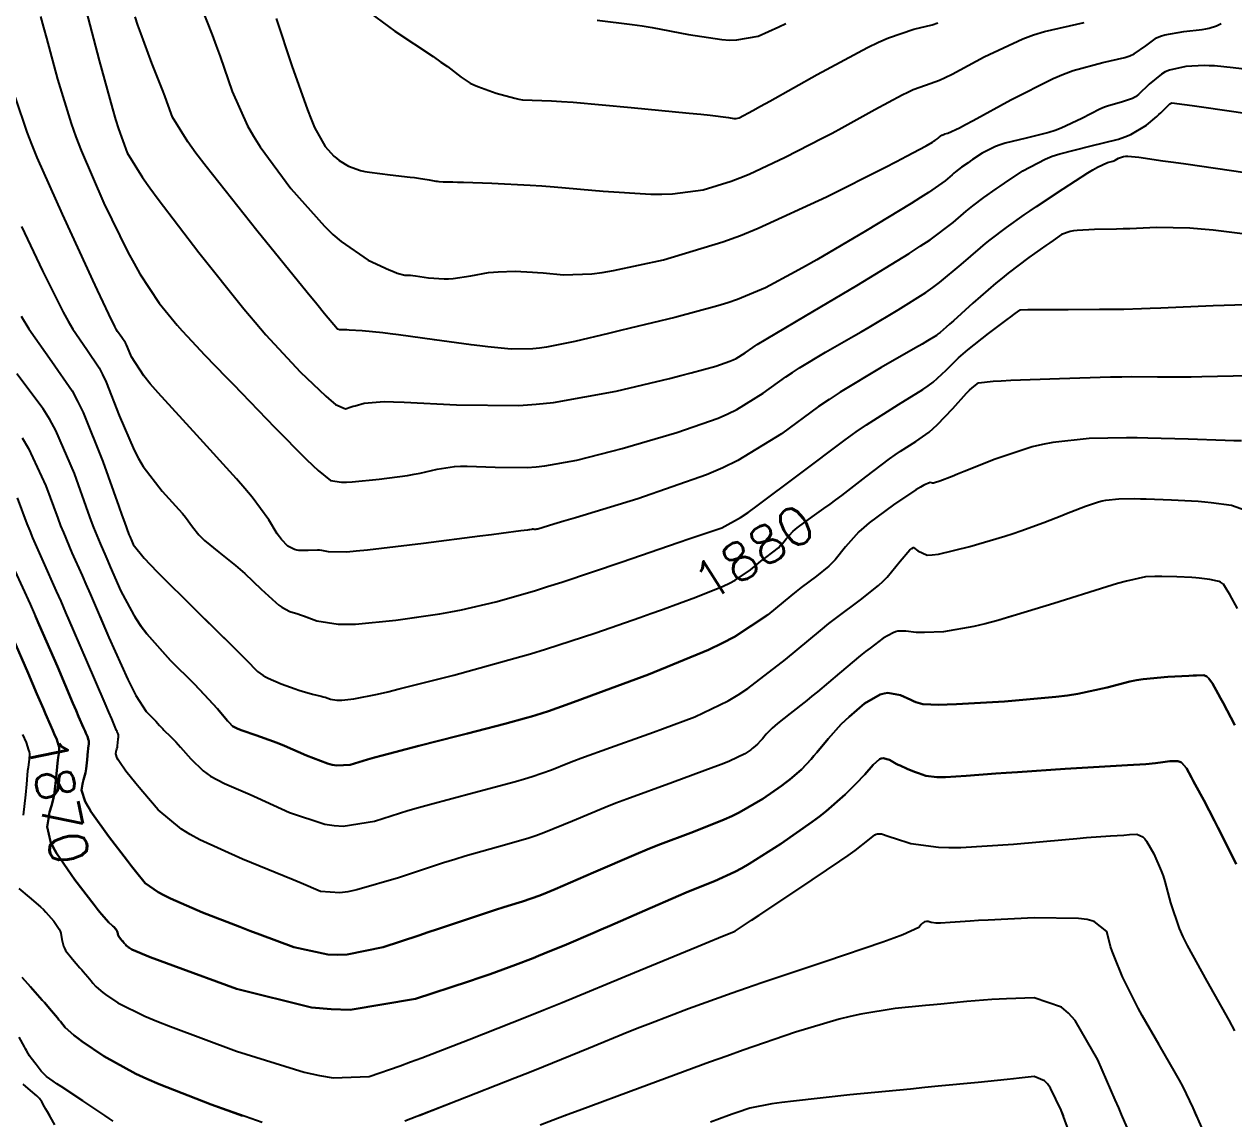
# Model space of a CAD drawing. Header units: metres. Extents: x 837476 to 838477, y 1189012 to 1191014.
# Drawn here: x 838048.8 to 838169.8, y 1189221.3 to 1189330.8 of the extents above; entities that cross this region are included whole.
import ezdxf

# ---------------------------------------------------------------- set-up
doc = ezdxf.new("R2010")
doc.units = ezdxf.units.M
doc.header["$LTSCALE"] = 0.3
doc.layers.add('COTAS 10', color=1, linetype='Continuous')
doc.layers.add('COTAS INT', color=252, linetype='Continuous')
doc.styles.get("Standard").update_dxf_attribs({"font": 'simplex.shx'})

msp = doc.modelspace()

# ---------------------------------------------------------------- linework, layer by layer
at = {"layer": 'COTAS 10'}
for points in [[(838171.71, 1189326.253), (838169.786, 1189326.474), (838167.906, 1189326.667), (838167.392, 1189326.69), (838166.88, 1189326.7), (838165.058, 1189326.623), (838163.395, 1189326.248), (838162.985, 1189326.069), (838162.597, 1189325.859), (838161.377, 1189324.827), (838160.293, 1189323.796), (838159.991, 1189323.586), (838159.688, 1189323.407), (838158.587, 1189323.033), (838157.306, 1189322.686), (838156.889, 1189322.524), (838156.445, 1189322.334), (838154.619, 1189321.413), (838152.547, 1189320.435), (838151.949, 1189320.209), (838151.339, 1189320.003), (838149.05, 1189319.423), (838146.943, 1189318.921), (838146.449, 1189318.764), (838145.993, 1189318.599), (838144.67, 1189317.938), (838143.699, 1189317.287), (838143.466, 1189317.129), (838143.249, 1189316.98), (838142.591, 1189316.521), (838141.999, 1189316.072), (838141.822, 1189315.929), (838141.641, 1189315.778), (838140.94, 1189315.166), (838139.271, 1189313.99), (838138.48, 1189313.484), (838137.545, 1189312.9), (838132.979, 1189310.137), (838128.1, 1189307.275), (838126.968, 1189306.628), (838125.931, 1189306.044), (838122.979, 1189304.459), (838120.163, 1189303.288), (838119.213, 1189302.965), (838118.189, 1189302.642), (838113.875, 1189301.48), (838109.423, 1189300.406), (838108.312, 1189300.139), (838107.255, 1189299.885), (838103.875, 1189299.076), (838101.054, 1189298.52), (838100.349, 1189298.426), (838099.676, 1189298.357), (838097.52, 1189298.322), (838095.158, 1189298.546), (838094.356, 1189298.641), (838093.489, 1189298.749), (838089.822, 1189299.256), (838086.227, 1189299.757), (838085.405, 1189299.862), (838084.659, 1189299.951), (838082.591, 1189300.149), (838081.3, 1189300.227), (838081.044, 1189300.241), (838080.831, 1189300.251), (838080.427, 1189300.261), (838080.311, 1189300.261), (838080.279, 1189300.265), (838080.248, 1189300.272), (838080.138, 1189300.312), (838078.832, 1189301.858), (838078.046, 1189302.815), (838077.077, 1189304), (838072.048, 1189310.189), (838066.962, 1189316.605), (838065.958, 1189317.933), (838065.129, 1189319.067), (838063.592, 1189321.544), (838063.038, 1189323.109), (838062.829, 1189323.668), (838062.594, 1189324.281), (838061.544, 1189326.95), (838060.427, 1189329.941), (838060.15, 1189330.758), (838059.887, 1189331.57)], [(838048.47, 1189301.634), (838049.215, 1189300.367), (838051.539, 1189297.07), (838053.56, 1189294.141), (838054.114, 1189293.105), (838054.665, 1189291.972), (838056.636, 1189287.07), (838058.225, 1189282.58), (838058.536, 1189281.707), (838058.791, 1189280.995), (838059.244, 1189279.759), (838059.364, 1189279.492), (838059.409, 1189279.39), (838059.458, 1189279.276), (838059.678, 1189278.765), (838060.78, 1189277.409), (838061.386, 1189276.763), (838062.122, 1189276), (838065.865, 1189272.265), (838069.619, 1189268.574), (838070.363, 1189267.838), (838070.977, 1189267.226), (838072.127, 1189266.049), (838072.676, 1189265.638), (838072.913, 1189265.509), (838073.185, 1189265.373), (838074.473, 1189264.827), (838075.887, 1189264.31), (838076.239, 1189264.192), (838076.573, 1189264.085), (838077.638, 1189263.792), (838078.492, 1189263.582), (838078.694, 1189263.527), (838078.88, 1189263.473), (838079.427, 1189263.294), (838080.059, 1189263.192), (838080.299, 1189263.189), (838080.567, 1189263.195), (838081.768, 1189263.307), (838084.144, 1189263.783), (838085.153, 1189264.019), (838086.313, 1189264.301), (838091.768, 1189265.697), (838097.872, 1189267.374), (838099.441, 1189267.834), (838100.957, 1189268.291), (838105.995, 1189269.924), (838110.385, 1189271.453), (838111.493, 1189271.845), (838112.554, 1189272.224), (838112.713, 1189272.282), (838115.995, 1189273.477), (838118.743, 1189274.604), (838119.367, 1189274.904), (838119.931, 1189275.197), (838121.473, 1189276.212), (838122.516, 1189277.08), (838122.767, 1189277.282), (838123, 1189277.466), (838123.703, 1189277.989), (838124.267, 1189278.446), (838124.413, 1189278.588), (838124.554, 1189278.737), (838125.027, 1189279.331), (838125.697, 1189280.056), (838125.962, 1189280.288), (838126.262, 1189280.534), (838127.632, 1189281.532), (838128.813, 1189282.369)], [(838112.713, 1189272.282), (838115.995, 1189273.477), (838118.743, 1189274.604), (838119.367, 1189274.904), (838119.931, 1189275.197), (838121.473, 1189276.212), (838122.516, 1189277.08), (838122.767, 1189277.282), (838123, 1189277.466), (838123.703, 1189277.989), (838124.267, 1189278.446), (838124.413, 1189278.588), (838124.554, 1189278.737), (838125.027, 1189279.331), (838125.697, 1189280.056), (838125.962, 1189280.288), (838126.262, 1189280.534), (838127.632, 1189281.532), (838128.813, 1189282.369), (838129.43, 1189282.807), (838129.999, 1189283.226), (838130.6, 1189283.675), (838133.027, 1189285.534), (838135.393, 1189287.324), (838135.954, 1189287.728), (838136.475, 1189288.092), (838138.019, 1189289.077), (838139.365, 1189290.024), (838139.761, 1189290.364), (838140.167, 1189290.739), (838141.718, 1189292.373), (838143.094, 1189293.896), (838143.39, 1189294.2), (838143.648, 1189294.453), (838144.275, 1189294.94), (838145.752, 1189295.103), (838146.548, 1189295.152), (838147.511, 1189295.202), (838152.383, 1189295.394), (838157.517, 1189295.541), (838158.644, 1189295.563), (838159.644, 1189295.577), (838162.194, 1189295.558), (838164.643, 1189295.534), (838165.58, 1189295.545), (838166.628, 1189295.564), (838171.349, 1189295.695)], [(838066.553, 1189271.589), (838069.619, 1189268.574), (838070.363, 1189267.838), (838070.977, 1189267.226), (838072.127, 1189266.049), (838072.676, 1189265.638), (838072.913, 1189265.509), (838073.185, 1189265.373), (838074.473, 1189264.827), (838075.887, 1189264.31), (838076.239, 1189264.192), (838076.573, 1189264.085), (838077.638, 1189263.792), (838078.492, 1189263.582), (838078.694, 1189263.527), (838078.88, 1189263.473), (838079.427, 1189263.294), (838080.059, 1189263.192), (838080.299, 1189263.189), (838080.567, 1189263.195), (838081.768, 1189263.307), (838084.144, 1189263.783), (838085.153, 1189264.019), (838086.313, 1189264.301), (838091.768, 1189265.697), (838097.872, 1189267.374), (838099.441, 1189267.834), (838100.957, 1189268.291), (838105.995, 1189269.924), (838110.385, 1189271.453), (838110.768, 1189271.589)], [(838047.591, 1189269.478), (838049.152, 1189265.89), (838050.042, 1189263.811), (838049.152, 1189265.89), (838047.591, 1189269.478)], [(838170.097, 1189246.78), (838168.622, 1189249.72), (838168.258, 1189250.433), (838167.913, 1189251.103), (838166.828, 1189253.16), (838165.981, 1189254.73), (838165.785, 1189255.093), (838165.607, 1189255.426), (838165.104, 1189256.368), (838164.61, 1189256.93), (838164.437, 1189257.022), (838164.249, 1189257.086), (838163.436, 1189257.089), (838162.512, 1189256.936), (838162.253, 1189256.902), (838161.993, 1189256.871), (838161.04, 1189256.789), (838159.217, 1189256.678), (838152.966, 1189256.296), (838148.185, 1189255.99), (838147.066, 1189255.913), (838146.037, 1189255.839), (838143.06, 1189255.598), (838140.984, 1189255.468), (838140.522, 1189255.464), (838140.11, 1189255.474), (838139.029, 1189255.623), (838138.277, 1189255.873), (838138.071, 1189255.947), (838137.867, 1189256.022), (838137.139, 1189256.309), (838136.432, 1189256.628), (838136.241, 1189256.724), (838136.052, 1189256.823), (838135.387, 1189257.207), (838134.736, 1189257.375), (838134.557, 1189257.338), (838134.377, 1189257.265), (838133.73, 1189256.698), (838132.912, 1189255.755), (838132.625, 1189255.445), (838132.311, 1189255.113), (838130.958, 1189253.737), (838129.041, 1189252.06), (838128.371, 1189251.538), (838127.641, 1189250.991), (838124.505, 1189248.808), (838121.339, 1189246.804), (838120.59, 1189246.371), (838119.897, 1189245.99), (838117.855, 1189245.051), (838115.765, 1189244.243), (838115.042, 1189243.944), (838114.255, 1189243.613), (838110.892, 1189242.145), (838107.393, 1189240.601), (838106.52, 1189240.221), (838105.689, 1189239.862), (838103.038, 1189238.739), (838100.808, 1189237.822), (838100.243, 1189237.593), (838099.701, 1189237.374), (838097.935, 1189236.674), (838095.418, 1189235.77), (838094.403, 1189235.423), (838093.249, 1189235.034), (838087.935, 1189233.279), (838081.404, 1189232.2), (838079.484, 1189232.238), (838077.515, 1189232.421), (838070, 1189234.297), (838063.63, 1189236.618), (838062.383, 1189237.081), (838061.36, 1189237.467), (838059.531, 1189238.216), (838059.223, 1189238.426), (838059.158, 1189238.473), (838059.103, 1189238.515), (838058.978, 1189238.627), (838058.908, 1189238.712), (838058.887, 1189238.737), (838058.865, 1189238.763), (838058.779, 1189238.865), (838058.665, 1189238.998), (838058.624, 1189239.044), (838058.58, 1189239.094), (838058.391, 1189239.308), (838058.221, 1189239.529), (838058.189, 1189239.584), (838058.164, 1189239.637), (838058.128, 1189239.803), (838058.1, 1189239.964), (838058.081, 1189240.013), (838058.056, 1189240.065), (838057.924, 1189240.267), (838057.719, 1189240.499), (838057.648, 1189240.568), (838057.572, 1189240.641), (838057.246, 1189240.921), (838056.502, 1189241.756), (838056.161, 1189242.178), (838055.762, 1189242.683), (838053.836, 1189245.194), (838055.762, 1189242.683), (838056.161, 1189242.178), (838056.502, 1189241.756), (838057.246, 1189240.921), (838057.572, 1189240.641), (838057.648, 1189240.568), (838057.719, 1189240.499), (838057.924, 1189240.267), (838058.056, 1189240.065), (838058.081, 1189240.013), (838058.1, 1189239.964), (838058.128, 1189239.803), (838058.164, 1189239.637), (838058.189, 1189239.584), (838058.221, 1189239.529), (838058.391, 1189239.308), (838058.58, 1189239.094), (838058.624, 1189239.044), (838058.665, 1189238.998), (838058.779, 1189238.865), (838058.865, 1189238.763), (838058.887, 1189238.737), (838058.908, 1189238.712), (838058.978, 1189238.627), (838059.103, 1189238.515), (838059.158, 1189238.473), (838059.223, 1189238.426), (838059.531, 1189238.216), (838061.36, 1189237.467), (838062.383, 1189237.081), (838063.63, 1189236.618), (838070, 1189234.297), (838077.515, 1189232.421), (838079.484, 1189232.238), (838081.404, 1189232.2), (838087.935, 1189233.279), (838093.249, 1189235.034), (838094.403, 1189235.423), (838095.418, 1189235.77), (838097.935, 1189236.674), (838099.701, 1189237.374), (838100.243, 1189237.593), (838100.808, 1189237.822), (838103.038, 1189238.739), (838105.689, 1189239.862), (838106.52, 1189240.221), (838107.393, 1189240.601), (838110.892, 1189242.145), (838114.255, 1189243.613), (838115.042, 1189243.944), (838115.765, 1189244.243), (838117.855, 1189245.051), (838119.897, 1189245.99), (838120.59, 1189246.371), (838121.339, 1189246.804), (838124.505, 1189248.808), (838127.641, 1189250.991), (838128.371, 1189251.538), (838129.041, 1189252.06), (838130.958, 1189253.737), (838132.311, 1189255.113), (838132.625, 1189255.445), (838132.912, 1189255.755), (838133.73, 1189256.698), (838134.377, 1189257.265), (838134.557, 1189257.338), (838134.736, 1189257.375), (838135.387, 1189257.207), (838136.052, 1189256.823), (838136.241, 1189256.724), (838136.432, 1189256.628), (838137.139, 1189256.309), (838137.867, 1189256.022), (838138.071, 1189255.947), (838138.277, 1189255.873), (838139.029, 1189255.623), (838140.11, 1189255.474), (838140.522, 1189255.464), (838140.984, 1189255.468), (838143.06, 1189255.598), (838146.037, 1189255.839), (838147.066, 1189255.913), (838148.185, 1189255.99), (838152.966, 1189256.296), (838159.217, 1189256.678), (838161.04, 1189256.789), (838161.993, 1189256.871), (838162.253, 1189256.902), (838162.512, 1189256.936), (838163.436, 1189257.089), (838164.249, 1189257.086), (838164.437, 1189257.022), (838164.61, 1189256.93), (838165.104, 1189256.368), (838165.607, 1189255.426), (838165.785, 1189255.093), (838165.981, 1189254.73), (838166.828, 1189253.16), (838167.913, 1189251.103), (838168.258, 1189250.433), (838168.622, 1189249.72), (838170.097, 1189246.78)]]:
    msp.add_lwpolyline(points, dxfattribs=at)
msp.add_lwpolyline([(838053.836, 1189245.194), (838052.008, 1189247.866), (838051.671, 1189248.472), (838051.407, 1189249.021), (838051.064, 1189250.517), (838051.215, 1189251.519), (838051.262, 1189251.756), (838051.311, 1189251.975), (838051.507, 1189252.617), (838051.705, 1189253.373), (838051.756, 1189253.663), (838051.805, 1189253.987), (838051.967, 1189255.452), (838052.101, 1189256.878), (838052.133, 1189257.179), (838052.162, 1189257.44), (838052.248, 1189258.04), (838052.256, 1189258.427), (838052.236, 1189258.552), (838052.207, 1189258.686), (838052.019, 1189259.234), (838051.771, 1189259.821), (838051.703, 1189259.978), (838051.635, 1189260.134), (838051.393, 1189260.679), (838050.904, 1189261.802), (838050.68, 1189262.321), (838050.417, 1189262.932), (838050.042, 1189263.811), (838050.417, 1189262.932), (838050.68, 1189262.321), (838050.904, 1189261.802), (838051.393, 1189260.679), (838051.635, 1189260.134), (838051.703, 1189259.978), (838051.771, 1189259.821), (838052.019, 1189259.234), (838052.207, 1189258.686), (838052.236, 1189258.552), (838052.256, 1189258.427), (838052.248, 1189258.04), (838052.162, 1189257.44), (838052.133, 1189257.179), (838052.101, 1189256.878), (838051.967, 1189255.452), (838051.805, 1189253.987), (838051.756, 1189253.663), (838051.705, 1189253.373), (838051.507, 1189252.617), (838051.311, 1189251.975), (838051.262, 1189251.756), (838051.215, 1189251.519), (838051.064, 1189250.517), (838051.407, 1189249.021), (838051.671, 1189248.472), (838052.008, 1189247.866)], close=True, dxfattribs=at)
at = {"layer": 'COTAS INT'}
for points in [[(838065.884, 1189334.118), (838067.572, 1189329.783), (838067.984, 1189328.678), (838068.373, 1189327.614), (838069.579, 1189324.118), (838071.121, 1189320.666), (838071.721, 1189319.63), (838072.396, 1189318.558), (838075.461, 1189314.4), (838078.812, 1189310.634), (838079.667, 1189309.81), (838080.491, 1189309.081), (838083.208, 1189307.24), (838085.295, 1189306.265), (838085.723, 1189306.083), (838086.086, 1189305.938), (838086.855, 1189305.728), (838087.427, 1189305.711), (838087.667, 1189305.688), (838087.941, 1189305.656), (838089.224, 1189305.471), (838090.796, 1189305.357), (838091.252, 1189305.37), (838091.717, 1189305.401), (838093.473, 1189305.672), (838095.256, 1189305.979), (838095.738, 1189306.033), (838096.215, 1189306.073), (838097.896, 1189306.108), (838099.643, 1189306.023), (838100.161, 1189305.989), (838100.695, 1189305.95), (838102.749, 1189305.769), (838105.592, 1189305.867), (838106.624, 1189306.004), (838107.761, 1189306.188), (838112.749, 1189307.251), (838118.705, 1189309.053), (838120.452, 1189309.704), (838122.241, 1189310.421), (838129.058, 1189313.559), (838134.907, 1189316.515), (838136.087, 1189317.117), (838137.075, 1189317.625), (838139.058, 1189318.676), (838139.671, 1189319.047), (838139.796, 1189319.126), (838139.902, 1189319.194), (838140.126, 1189319.351), (838140.22, 1189319.433), (838140.245, 1189319.454), (838140.268, 1189319.473), (838140.348, 1189319.533), (838140.436, 1189319.595), (838140.465, 1189319.615), (838140.496, 1189319.636), (838140.627, 1189319.723), (838140.804, 1189319.812), (838140.865, 1189319.834), (838140.932, 1189319.855), (838141.215, 1189319.923), (838142.377, 1189320.473), (838142.998, 1189320.798), (838143.748, 1189321.199), (838147.538, 1189323.271), (838151.768, 1189325.406), (838152.795, 1189325.845), (838153.761, 1189326.219), (838156.729, 1189327.024), (838158.946, 1189327.509), (838159.439, 1189327.681), (838159.878, 1189327.869), (838161.026, 1189328.688), (838162.1, 1189329.472), (838162.493, 1189329.638), (838162.927, 1189329.783), (838164.84, 1189330.124), (838166.669, 1189330.329), (838167.05, 1189330.388), (838167.377, 1189330.448), (838168.105, 1189330.674), (838168.593, 1189330.907)], [(838054.966, 1189332.17), (838056.271, 1189327.204), (838057.588, 1189322.357), (838057.902, 1189321.296), (838058.195, 1189320.357), (838059.068, 1189317.98), (838060.611, 1189315.484), (838061.325, 1189314.47), (838062.164, 1189313.315), (838066.233, 1189307.98), (838070.759, 1189302.348), (838071.887, 1189301.007), (838072.96, 1189299.761), (838076.384, 1189296.049), (838078.946, 1189293.596), (838079.477, 1189293.143), (838079.93, 1189292.789), (838080.92, 1189292.33), (838081.501, 1189292.532), (838081.697, 1189292.595), (838081.907, 1189292.661), (838082.789, 1189292.924), (838084.8, 1189293.068), (838085.722, 1189293.058), (838086.802, 1189293.028), (838092.02, 1189292.738), (838098.273, 1189292.686), (838100.006, 1189292.805), (838101.739, 1189292.981), (838108.004, 1189294.099), (838113.351, 1189295.394), (838114.506, 1189295.682), (838115.519, 1189295.939), (838118.004, 1189296.612), (838119.403, 1189297.104), (838119.733, 1189297.246), (838120.037, 1189297.391), (838120.926, 1189297.938), (838121.691, 1189298.496), (838121.917, 1189298.647), (838122.148, 1189298.797), (838123.034, 1189299.33), (838124.988, 1189300.472), (838125.893, 1189301.007), (838126.955, 1189301.637), (838132.107, 1189304.699), (838137.347, 1189307.901), (838138.465, 1189308.618), (838139.439, 1189309.263), (838141.753, 1189310.98), (838143.061, 1189312.122), (838143.4, 1189312.404), (838143.729, 1189312.67), (838144.834, 1189313.509), (838146.061, 1189314.365), (838146.467, 1189314.643), (838146.902, 1189314.939), (838148.713, 1189316.152), (838150.959, 1189317.343), (838151.669, 1189317.624), (838152.417, 1189317.883), (838155.433, 1189318.646), (838158.291, 1189319.345), (838158.938, 1189319.565), (838159.523, 1189319.796), (838161.117, 1189320.727), (838162.134, 1189321.608), (838162.356, 1189321.808), (838162.552, 1189321.988), (838163.043, 1189322.483), (838163.328, 1189322.784), (838163.394, 1189322.842), (838163.454, 1189322.89), (838163.625, 1189322.972), (838164.903, 1189322.809), (838165.662, 1189322.701), (838166.597, 1189322.567), (838171.434, 1189321.857)], [(838082.06, 1189332.941), (838085.869, 1189330.153), (838089.685, 1189327.597), (838090.465, 1189327.06), (838091.125, 1189326.596), (838092.513, 1189325.534), (838093.42, 1189324.938), (838093.777, 1189324.768), (838094.18, 1189324.595), (838096.019, 1189323.952), (838097.873, 1189323.442), (838098.286, 1189323.353), (838098.655, 1189323.286), (838099.625, 1189323.236), (838101.559, 1189323.183), (838102.537, 1189323.116), (838103.707, 1189323.025), (838109.527, 1189322.506), (838115.324, 1189321.944), (838116.479, 1189321.826), (838117.438, 1189321.725), (838119.277, 1189321.496), (838119.785, 1189321.418), (838119.904, 1189321.413), (838120.015, 1189321.413), (838120.34, 1189321.472), (838121.698, 1189322.201), (838122.46, 1189322.624), (838123.39, 1189323.142), (838128.141, 1189325.814), (838133.176, 1189328.513), (838134.285, 1189329.049), (838135.271, 1189329.494), (838137.8, 1189330.336), (838139.647, 1189330.789), (838140.203, 1189330.987)], [(838050.39, 1189331.604), (838050.694, 1189330.528), (838050.998, 1189329.435), (838052.088, 1189325.352), (838053.461, 1189320.897), (838053.943, 1189319.57), (838054.469, 1189318.203), (838056.737, 1189312.929), (838059.143, 1189308.027), (838059.756, 1189306.894), (838060.347, 1189305.858), (838062.288, 1189302.929), (838064.076, 1189300.735), (838064.569, 1189300.162), (838065.062, 1189299.605), (838066.837, 1189297.72), (838068.992, 1189295.525), (838069.725, 1189294.773), (838070.517, 1189293.957), (838073.868, 1189290.49), (838076.992, 1189287.315), (838077.64, 1189286.683), (838078.195, 1189286.159), (838079.415, 1189285.163), (838080.532, 1189285.003), (838081.022, 1189285.006), (838081.589, 1189285.03), (838084.29, 1189285.288), (838087.137, 1189285.681), (838087.797, 1189285.79), (838088.4, 1189285.898), (838090.117, 1189286.29), (838091.83, 1189286.561), (838092.432, 1189286.594), (838093.089, 1189286.609), (838095.922, 1189286.509), (838099.118, 1189286.483), (838100.003, 1189286.543), (838100.889, 1189286.633), (838104.09, 1189287.205), (838107.572, 1189288.093), (838108.635, 1189288.384), (838109.741, 1189288.693), (838114.09, 1189289.97), (838118.233, 1189291.425), (838119.208, 1189291.846), (838120.109, 1189292.276), (838122.743, 1189293.896), (838125.007, 1189295.546), (838125.674, 1189295.994), (838126.36, 1189296.439), (838128.983, 1189298.016), (838131.762, 1189299.609), (838132.545, 1189300.064), (838133.335, 1189300.525), (838136.24, 1189302.239), (838139.002, 1189304.004), (838139.702, 1189304.497), (838140.374, 1189304.992), (838142.567, 1189306.794), (838144.481, 1189308.466), (838144.978, 1189308.879), (838145.459, 1189309.269), (838147.077, 1189310.497), (838148.874, 1189311.751), (838149.469, 1189312.157), (838150.105, 1189312.59), (838152.756, 1189314.366), (838155.22, 1189315.952), (838155.739, 1189316.263), (838156.187, 1189316.52), (838157.216, 1189316.988), (838157.729, 1189317.124), (838157.852, 1189317.171), (838157.967, 1189317.223), (838158.315, 1189317.445), (838158.802, 1189317.609), (838159.006, 1189317.625), (838159.239, 1189317.627), (838160.329, 1189317.529), (838162.744, 1189317.184), (838163.812, 1189317.03), (838165.054, 1189316.852), (838170.984, 1189315.999)], [(838073.989, 1189331.415), (838075.566, 1189326.692), (838077.113, 1189322.264), (838077.484, 1189321.326), (838077.83, 1189320.512), (838078.874, 1189318.611), (838079.769, 1189317.645), (838080.022, 1189317.421), (838080.277, 1189317.216), (838081.215, 1189316.631), (838082.433, 1189316.214), (838082.865, 1189316.115), (838083.339, 1189316.024), (838085.389, 1189315.751), (838087.397, 1189315.539), (838087.844, 1189315.486), (838088.243, 1189315.435), (838089.289, 1189315.268), (838089.952, 1189315.145), (838090.11, 1189315.122), (838090.257, 1189315.104), (838090.694, 1189315.076), (838091.665, 1189315.056), (838092.149, 1189315.042), (838092.725, 1189315.025), (838095.58, 1189314.936), (838099.396, 1189314.744), (838100.578, 1189314.662), (838101.815, 1189314.569), (838106.733, 1189314.129), (838111.475, 1189313.833), (838112.6, 1189313.829), (838113.643, 1189313.86), (838116.733, 1189314.256), (838119.546, 1189315.133), (838120.414, 1189315.467), (838121.322, 1189315.841), (838124.925, 1189317.523), (838128.65, 1189319.435), (838129.636, 1189319.954), (838130.6, 1189320.47), (838133.917, 1189322.295), (838136.634, 1189323.763), (838137.22, 1189324.053), (838137.734, 1189324.292), (838138.993, 1189324.734), (838140.374, 1189325.237), (838140.966, 1189325.514), (838141.648, 1189325.852), (838144.87, 1189327.569), (838148.724, 1189329.38), (838149.805, 1189329.776), (838150.892, 1189330.127), (838154.87, 1189331.015)], [(838106.128, 1189331.241), (838109.625, 1189330.823), (838110.611, 1189330.675), (838111.606, 1189330.512), (838115.263, 1189329.807), (838118.589, 1189329.299), (838119.374, 1189329.26), (838120.099, 1189329.265), (838122.231, 1189329.653), (838124.307, 1189330.575), (838124.998, 1189330.917)], [(838172.837, 1189309.607), (838167.776, 1189310.232), (838166.569, 1189310.34), (838165.445, 1189310.421), (838162.09, 1189310.479), (838159.435, 1189310.375), (838158.754, 1189310.354), (838158.096, 1189310.335), (838155.915, 1189310.295), (838154.173, 1189310.206), (838153.792, 1189310.157), (838153.455, 1189310.097), (838152.602, 1189309.791), (838151.755, 1189309.208), (838151.42, 1189308.974), (838151.043, 1189308.708), (838149.32, 1189307.485), (838147.242, 1189305.915), (838146.641, 1189305.431), (838146.028, 1189304.925), (838143.722, 1189302.917), (838141.77, 1189301.161), (838141.381, 1189300.813), (838141.058, 1189300.526), (838140.437, 1189299.989), (838140.266, 1189299.855), (838140.226, 1189299.822), (838140.19, 1189299.79), (838140.088, 1189299.687), (838139.19, 1189299.141), (838138.652, 1189298.828), (838137.99, 1189298.447), (838134.552, 1189296.487), (838130.431, 1189294.001), (838129.338, 1189293.288), (838128.264, 1189292.563), (838124.56, 1189289.854), (838120.182, 1189287.161), (838118.684, 1189286.447), (838117.063, 1189285.746), (838110.176, 1189283.328), (838103.962, 1189281.447), (838102.764, 1189281.086), (838101.793, 1189280.793), (838100.176, 1189280.31), (838100.038, 1189280.286), (838100, 1189280.282), (838099.962, 1189280.279), (838099.824, 1189280.28), (838099.702, 1189280.285), (838099.674, 1189280.284), (838099.648, 1189280.283), (838099.574, 1189280.271), (838099.372, 1189280.238), (838099.264, 1189280.224), (838099.135, 1189280.206), (838098.482, 1189280.125), (838096.503, 1189279.872), (838095.536, 1189279.747), (838094.388, 1189279.599), (838088.732, 1189278.864), (838083.115, 1189278.194), (838081.991, 1189278.085), (838081.055, 1189278.01), (838079.233, 1189278.019), (838078.553, 1189278.18), (838078.337, 1189278.202), (838078.109, 1189278.213), (838077.184, 1189278.169), (838076.263, 1189278.168), (838076.037, 1189278.205), (838075.824, 1189278.26), (838075.159, 1189278.594), (838074.513, 1189279.267), (838074.311, 1189279.534), (838074.098, 1189279.837), (838073.25, 1189281.223), (838071.588, 1189283.505), (838070.864, 1189284.372), (838070.025, 1189285.342), (838066.041, 1189289.694), (838062.158, 1189293.951), (838061.383, 1189294.86), (838060.738, 1189295.653), (838059.492, 1189297.543), (838059.102, 1189298.528), (838058.997, 1189298.75), (838058.894, 1189298.95), (838058.532, 1189299.492), (838058.116, 1189300.091), (838057.978, 1189300.327), (838057.832, 1189300.595), (838057.222, 1189301.818), (838056.102, 1189304.218), (838055.634, 1189305.227), (838055.097, 1189306.386), (838052.587, 1189311.818), (838050.07, 1189317.508), (838049.529, 1189318.83), (838049.055, 1189320.041), (838047.906, 1189323.5)], [(838048.507, 1189310.61), (838050.607, 1189306.147), (838052.669, 1189302.012), (838053.165, 1189301.107), (838053.629, 1189300.306), (838055.035, 1189298.281), (838056.26, 1189296.451), (838056.61, 1189295.774), (838056.964, 1189295.023), (838058.281, 1189291.692), (838059.756, 1189288.208), (838060.21, 1189287.36), (838060.684, 1189286.563), (838062.559, 1189284.107), (838064.247, 1189282.263), (838064.602, 1189281.852), (838064.909, 1189281.485), (838065.613, 1189280.518), (838066.253, 1189279.717), (838066.519, 1189279.455), (838066.825, 1189279.174), (838068.25, 1189278.013), (838069.922, 1189276.668), (838070.382, 1189276.271), (838070.842, 1189275.863), (838072.494, 1189274.303), (838073.935, 1189272.966), (838074.262, 1189272.699), (838074.557, 1189272.477), (838075.361, 1189272.046), (838076.141, 1189271.822), (838076.42, 1189271.73), (838076.727, 1189271.624), (838078.064, 1189271.136), (838080.2, 1189270.793), (838081.011, 1189270.78), (838081.916, 1189270.803), (838085.979, 1189271.18), (838090.361, 1189271.832), (838091.468, 1189272.027), (838092.53, 1189272.229), (838095.979, 1189273.013), (838099.831, 1189274.132), (838101.146, 1189274.546), (838102.568, 1189275.004), (838108.604, 1189277.034), (838114.236, 1189278.967), (838115.405, 1189279.364), (838116.405, 1189279.702), (838118.604, 1189280.423), (838120.461, 1189281.451), (838121.245, 1189281.982), (838122.146, 1189282.619), (838126.376, 1189285.812), (838130.934, 1189289.246), (838132.042, 1189290.037), (838133.083, 1189290.758), (838136.286, 1189292.782), (838138.702, 1189294.263), (838139.246, 1189294.642), (838139.737, 1189295.007), (838141.062, 1189296.213), (838142.302, 1189297.454), (838142.74, 1189297.841), (838143.218, 1189298.247), (838145.287, 1189299.871), (838147.174, 1189301.284), (838147.538, 1189301.557), (838147.833, 1189301.779), (838148.328, 1189302.155), (838148.375, 1189302.196), (838148.388, 1189302.207), (838148.402, 1189302.217), (838148.451, 1189302.254), (838149.219, 1189302.283), (838149.686, 1189302.288), (838150.263, 1189302.293), (838153.266, 1189302.302), (838156.385, 1189302.305), (838157.036, 1189302.306), (838157.594, 1189302.307), (838158.841, 1189302.312), (838160.605, 1189302.372), (838161.489, 1189302.408), (838162.544, 1189302.452), (838167.785, 1189302.68), (838173.214, 1189302.861)], [(838170.623, 1189289.139), (838169.832, 1189289.152), (838168.971, 1189289.171), (838165.284, 1189289.301), (838161.245, 1189289.418), (838160.162, 1189289.43), (838159.094, 1189289.433), (838155.364, 1189289.369), (838151.714, 1189288.978), (838150.697, 1189288.775), (838149.676, 1189288.531), (838145.966, 1189287.308), (838142.843, 1189286.06), (838142.193, 1189285.801), (838141.637, 1189285.579), (838140.403, 1189285.09), (838139.877, 1189284.921), (838139.768, 1189284.902), (838139.674, 1189284.894), (838139.464, 1189284.966), (838138.831, 1189284.715), (838138.471, 1189284.504), (838138.03, 1189284.232), (838135.77, 1189282.737), (838133.341, 1189280.94), (838132.794, 1189280.477), (838132.302, 1189280.03), (838130.977, 1189278.539), (838129.944, 1189277.243), (838129.635, 1189276.918), (838129.317, 1189276.608), (838128.085, 1189275.61), (838126.55, 1189274.466), (838126.041, 1189274.064), (838125.494, 1189273.625), (838123.216, 1189271.73), (838119.85, 1189269.514), (838118.618, 1189268.872), (838117.256, 1189268.219), (838111.256, 1189265.757), (838105.556, 1189263.647), (838104.384, 1189263.215), (838103.388, 1189262.849), (838101.256, 1189262.079), (838099.984, 1189261.68), (838099.53, 1189261.548), (838099.032, 1189261.408), (838096.864, 1189260.823), (838094.051, 1189260.09), (838093.147, 1189259.855), (838092.187, 1189259.607), (838088.267, 1189258.597), (838084.612, 1189257.641), (838083.82, 1189257.427), (838083.123, 1189257.234), (838081.403, 1189256.72), (838080.062, 1189256.634), (838079.605, 1189256.711), (838079.111, 1189256.832), (838077.017, 1189257.633), (838074.818, 1189258.609), (838074.258, 1189258.841), (838073.718, 1189259.055), (838071.943, 1189259.69), (838070.589, 1189260.146), (838070.315, 1189260.248), (838070.084, 1189260.34), (838069.615, 1189260.583), (838069.272, 1189260.953), (838069.121, 1189261.124), (838068.946, 1189261.326), (838068.111, 1189262.304), (838066.787, 1189263.762), (838066.304, 1189264.266), (838065.77, 1189264.814), (838063.421, 1189267.155), (838061.031, 1189269.817), (838060.471, 1189270.568), (838059.956, 1189271.324), (838058.464, 1189274.103), (838057.415, 1189276.544), (838057.178, 1189277.087), (838056.965, 1189277.573), (838056.392, 1189278.849), (838055.737, 1189280.472), (838055.473, 1189281.177), (838055.172, 1189281.993), (838053.787, 1189285.86), (838051.921, 1189290.185), (838051.317, 1189291.289), (838050.675, 1189292.353), (838048.042, 1189295.86)], [(838048.546, 1189289.444), (838049.192, 1189288.38), (838050.939, 1189284.649), (838052.12, 1189281.405), (838052.41, 1189280.647), (838052.684, 1189279.95), (838053.54, 1189277.94), (838054.567, 1189275.655), (838054.948, 1189274.785), (838055.371, 1189273.812), (838057.25, 1189269.44), (838059.132, 1189265.238), (838059.557, 1189264.372), (838059.94, 1189263.635), (838060.977, 1189262.044), (838061.649, 1189261.375), (838061.801, 1189261.219), (838061.939, 1189261.075), (838062.317, 1189260.658), (838062.642, 1189260.298), (838062.746, 1189260.189), (838062.857, 1189260.076), (838063.308, 1189259.637), (838063.937, 1189258.998), (838064.159, 1189258.76), (838064.402, 1189258.494), (838065.454, 1189257.314), (838066.693, 1189256.112), (838067.054, 1189255.833), (838067.423, 1189255.577), (838068.819, 1189254.849), (838070.698, 1189254.053), (838071.371, 1189253.755), (838072.11, 1189253.423), (838075.333, 1189251.944), (838078.858, 1189250.775), (838079.789, 1189250.639), (838080.699, 1189250.585), (838083.821, 1189251.066), (838087.175, 1189252.123), (838088.232, 1189252.432), (838089.344, 1189252.747), (838093.821, 1189253.945), (838097.95, 1189255.05), (838098.842, 1189255.307), (838099.625, 1189255.543), (838101.546, 1189256.22), (838103.187, 1189256.891), (838103.795, 1189257.123), (838104.468, 1189257.375), (838107.449, 1189258.454), (838110.822, 1189259.661), (838111.742, 1189259.994), (838112.655, 1189260.326), (838115.904, 1189261.52), (838119.244, 1189263.123), (838120.216, 1189263.712), (838121.207, 1189264.365), (838124.958, 1189267.248), (838128.472, 1189270.17), (838129.315, 1189270.847), (838130.101, 1189271.467), (838132.467, 1189273.231), (838134.295, 1189274.667), (838134.741, 1189275.081), (838135.161, 1189275.501), (838136.462, 1189277.08), (838137.417, 1189278.23), (838137.619, 1189278.38), (838137.794, 1189278.458), (838138.202, 1189278.133), (838139.145, 1189277.711), (838139.658, 1189277.727), (838140.28, 1189277.802), (838143.437, 1189278.555), (838146.925, 1189279.613), (838147.756, 1189279.88), (838148.529, 1189280.135), (838150.834, 1189280.964), (838152.642, 1189281.676), (838153.102, 1189281.857), (838153.543, 1189282.032), (838154.991, 1189282.608), (838156.315, 1189283.045), (838156.68, 1189283.132), (838157.043, 1189283.204), (838158.345, 1189283.344), (838159.942, 1189283.355), (838160.491, 1189283.347), (838161.086, 1189283.334), (838163.618, 1189283.246), (838166.263, 1189283.087), (838166.929, 1189283.029), (838167.566, 1189282.965), (838169.625, 1189282.685), (838171.379, 1189282.074)], [(838170.222, 1189272.36), (838169.432, 1189273.758), (838169.268, 1189274.043), (838169.128, 1189274.284), (838168.821, 1189274.788), (838168.518, 1189274.993), (838168.381, 1189275.045), (838168.22, 1189275.096), (838167.448, 1189275.265), (838166.378, 1189275.401), (838166.029, 1189275.431), (838165.659, 1189275.458), (838164.133, 1189275.529), (838162.635, 1189275.561), (838162.282, 1189275.564), (838161.955, 1189275.564), (838160.999, 1189275.543), (838159.115, 1189275.108), (838158.203, 1189274.847), (838157.123, 1189274.525), (838151.815, 1189272.858), (838146.226, 1189271.169), (838144.969, 1189270.835), (838143.838, 1189270.558), (838140.801, 1189270.039), (838138.874, 1189269.959), (838138.442, 1189269.96), (838138.055, 1189269.97), (838137.027, 1189270.087), (838136.227, 1189270.089), (838135.984, 1189270.027), (838135.732, 1189269.937), (838134.743, 1189269.385), (838133.433, 1189268.402), (838132.978, 1189268.041), (838132.483, 1189267.64), (838130.364, 1189265.874), (838128.161, 1189264.028), (838127.613, 1189263.578), (838127.093, 1189263.155), (838125.437, 1189261.849), (838124.17, 1189260.842), (838123.894, 1189260.608), (838123.651, 1189260.393), (838123.044, 1189259.776), (838122.668, 1189259.322), (838122.57, 1189259.21), (838122.475, 1189259.104), (838122.156, 1189258.768), (838121.779, 1189258.438), (838121.647, 1189258.335), (838121.504, 1189258.227), (838120.887, 1189257.797), (838119.354, 1189257.081), (838118.634, 1189256.792), (838117.785, 1189256.464), (838113.649, 1189254.955), (838109.089, 1189253.287), (838107.973, 1189252.859), (838106.921, 1189252.446), (838103.649, 1189251.078), (838100.774, 1189249.906), (838099.972, 1189249.618), (838099.167, 1189249.344), (838096.239, 1189248.487), (838092.914, 1189247.555), (838091.859, 1189247.235), (838090.746, 1189246.888), (838086.239, 1189245.411), (838082.068, 1189244.194), (838081.166, 1189244.012), (838080.373, 1189243.896), (838078.424, 1189244.034), (838076.473, 1189244.877), (838075.68, 1189245.205), (838074.777, 1189245.574), (838070.601, 1189247.252), (838066.334, 1189249.197), (838065.373, 1189249.736), (838064.507, 1189250.274), (838062.178, 1189252.219), (838060.645, 1189253.996), (838060.282, 1189254.429), (838059.945, 1189254.836), (838058.949, 1189256.092), (838058.293, 1189257.018), (838058.171, 1189257.217), (838058.074, 1189257.391), (838057.938, 1189257.812), (838057.973, 1189258.043), (838057.983, 1189258.097), (838057.995, 1189258.148), (838058.04, 1189258.296), (838058.086, 1189258.471), (838058.098, 1189258.538), (838058.109, 1189258.612), (838058.146, 1189258.95), (838058.177, 1189259.28), (838058.185, 1189259.349), (838058.191, 1189259.409), (838058.211, 1189259.548), (838058.213, 1189259.637), (838058.208, 1189259.666), (838058.202, 1189259.697), (838058.158, 1189259.823), (838058.101, 1189259.959), (838058.085, 1189259.995), (838058.07, 1189260.031), (838058.014, 1189260.157), (838057.519, 1189261.309), (838057.227, 1189261.993), (838056.867, 1189262.834), (838055.008, 1189267.187), (838052.947, 1189271.971), (838052.46, 1189273.084), (838052.01, 1189274.105), (838050.688, 1189277.03), (838049.63, 1189279.428), (838049.347, 1189280.117), (838049.067, 1189280.817), (838048.09, 1189283.438)], [(838047.836, 1189276.12), (838049.348, 1189272.802), (838049.801, 1189271.785), (838050.269, 1189270.724), (838052.08, 1189266.538), (838053.642, 1189262.883), (838053.953, 1189262.157), (838054.211, 1189261.555), (838054.704, 1189260.418), (838054.853, 1189260.082), (838054.894, 1189259.987), (838054.936, 1189259.89), (838055.089, 1189259.529), (838055.204, 1189259.191), (838055.222, 1189259.109), (838055.235, 1189259.032), (838055.23, 1189258.794), (838055.177, 1189258.424), (838055.159, 1189258.264), (838055.139, 1189258.079), (838055.057, 1189257.201), (838054.957, 1189256.3), (838054.927, 1189256.1), (838054.896, 1189255.922), (838054.773, 1189255.457), (838054.702, 1189255.221), (838054.653, 1189255.061), (838054.623, 1189254.927), (838054.594, 1189254.781), (838054.501, 1189254.164), (838054.864, 1189253.043), (838055.122, 1189252.579), (838055.298, 1189252.293), (838055.448, 1189252.048), (838057.197, 1189249.579), (838059.096, 1189247.092), (838059.517, 1189246.551), (838059.892, 1189246.073), (838060.87, 1189244.88), (838062.167, 1189243.958), (838062.744, 1189243.651), (838063.416, 1189243.321), (838066.627, 1189241.944), (838070.356, 1189240.485), (838071.354, 1189240.103), (838072.336, 1189239.731), (838075.758, 1189238.469), (838079.149, 1189237.739), (838080.112, 1189237.703), (838081.085, 1189237.739), (838084.689, 1189238.469), (838088.251, 1189239.639), (838089.198, 1189239.953), (838090.128, 1189240.262), (838093.347, 1189241.342), (838096.052, 1189242.24), (838096.659, 1189242.435), (838097.204, 1189242.606), (838098.658, 1189243.029), (838100.385, 1189243.639), (838101.102, 1189243.928), (838101.923, 1189244.269), (838105.752, 1189245.935), (838110.026, 1189247.779), (838111.128, 1189248.233), (838112.194, 1189248.661), (838115.752, 1189250.003), (838118.841, 1189251.227), (838119.612, 1189251.581), (838120.347, 1189251.943), (838122.696, 1189253.303), (838124.573, 1189254.609), (838125.009, 1189254.936), (838125.41, 1189255.249), (838126.557, 1189256.253), (838127.526, 1189257.274), (838127.814, 1189257.598), (838128.111, 1189257.939), (838129.256, 1189259.318), (838130.544, 1189260.766), (838130.932, 1189261.151), (838131.333, 1189261.529), (838132.892, 1189262.835), (838134.443, 1189263.735), (838134.839, 1189263.856), (838135.22, 1189263.922), (838136.475, 1189263.698), (838137.524, 1189263.2), (838137.775, 1189263.092), (838138.009, 1189262.998), (838138.712, 1189262.767), (838140.328, 1189262.724), (838141.137, 1189262.748), (838142.103, 1189262.788), (838146.899, 1189263.062), (838152.014, 1189263.503), (838153.181, 1189263.649), (838154.24, 1189263.805), (838157.165, 1189264.454), (838159.448, 1189265.054), (838160.102, 1189265.179), (838160.766, 1189265.286), (838163.243, 1189265.527), (838165.342, 1189265.627), (838165.767, 1189265.645), (838166.124, 1189265.659), (838166.85, 1189265.677), (838167.155, 1189265.543), (838167.246, 1189265.462), (838167.341, 1189265.362), (838167.708, 1189264.84), (838168.289, 1189263.811), (838168.518, 1189263.39), (838168.777, 1189262.911), (838169.96, 1189260.691)], [(838169.96, 1189260.691), (838168.777, 1189262.911), (838168.518, 1189263.39), (838168.289, 1189263.811), (838167.708, 1189264.84), (838167.341, 1189265.362), (838167.246, 1189265.462), (838167.155, 1189265.543), (838166.85, 1189265.677), (838166.124, 1189265.659), (838165.767, 1189265.645), (838165.342, 1189265.627), (838163.243, 1189265.527), (838160.766, 1189265.286), (838160.102, 1189265.179), (838159.448, 1189265.054), (838157.165, 1189264.454), (838154.24, 1189263.805), (838153.181, 1189263.649), (838152.014, 1189263.503), (838146.899, 1189263.062), (838142.103, 1189262.788), (838141.137, 1189262.748), (838140.328, 1189262.724), (838138.712, 1189262.767), (838138.009, 1189262.998), (838137.775, 1189263.092), (838137.524, 1189263.2), (838136.475, 1189263.698), (838135.22, 1189263.922), (838134.839, 1189263.856), (838134.443, 1189263.735), (838132.892, 1189262.835), (838131.333, 1189261.529), (838130.932, 1189261.151), (838130.544, 1189260.766), (838129.256, 1189259.318), (838128.111, 1189257.939), (838127.814, 1189257.598), (838127.526, 1189257.274), (838126.557, 1189256.253), (838125.41, 1189255.249), (838125.009, 1189254.936), (838124.573, 1189254.609), (838122.696, 1189253.303), (838120.347, 1189251.943), (838119.612, 1189251.581), (838118.841, 1189251.227), (838115.752, 1189250.003), (838112.194, 1189248.661), (838111.128, 1189248.233), (838110.026, 1189247.779), (838105.752, 1189245.935), (838101.923, 1189244.269), (838101.102, 1189243.928), (838100.385, 1189243.639), (838098.658, 1189243.029), (838097.204, 1189242.606), (838096.659, 1189242.435), (838096.052, 1189242.24), (838093.347, 1189241.342), (838090.128, 1189240.262), (838089.198, 1189239.953), (838088.251, 1189239.639), (838084.689, 1189238.469), (838081.085, 1189237.739), (838080.112, 1189237.703), (838079.149, 1189237.739), (838075.758, 1189238.469), (838072.336, 1189239.731), (838071.354, 1189240.103), (838070.356, 1189240.485), (838066.627, 1189241.944), (838063.416, 1189243.321), (838062.744, 1189243.651), (838062.167, 1189243.958), (838060.87, 1189244.88), (838059.892, 1189246.073), (838059.517, 1189246.551), (838059.096, 1189247.092), (838057.197, 1189249.579), (838055.448, 1189252.048), (838055.298, 1189252.293), (838055.122, 1189252.579), (838054.864, 1189253.043), (838054.501, 1189254.164), (838054.594, 1189254.781), (838054.623, 1189254.927), (838054.653, 1189255.061), (838054.702, 1189255.221), (838054.773, 1189255.457), (838054.896, 1189255.922), (838054.927, 1189256.1), (838054.957, 1189256.3), (838055.057, 1189257.201), (838055.139, 1189258.079), (838055.159, 1189258.264), (838055.177, 1189258.424), (838055.23, 1189258.794), (838055.235, 1189259.032), (838055.222, 1189259.109), (838055.204, 1189259.191), (838055.089, 1189259.529), (838054.936, 1189259.89), (838054.894, 1189259.987), (838054.853, 1189260.082), (838054.704, 1189260.418), (838054.211, 1189261.555), (838053.953, 1189262.157), (838053.642, 1189262.883), (838052.08, 1189266.538), (838050.269, 1189270.724), (838049.888, 1189271.589)], [(838147.614, 1189271.589), (838146.226, 1189271.169), (838144.969, 1189270.835), (838143.838, 1189270.558), (838140.801, 1189270.039), (838138.874, 1189269.959), (838138.442, 1189269.96), (838138.055, 1189269.97), (838137.027, 1189270.087), (838136.227, 1189270.089), (838135.984, 1189270.027), (838135.732, 1189269.937), (838134.743, 1189269.385), (838133.433, 1189268.402), (838132.978, 1189268.041), (838132.483, 1189267.64), (838130.364, 1189265.874), (838128.161, 1189264.028), (838127.613, 1189263.578), (838127.093, 1189263.155), (838125.437, 1189261.849), (838124.17, 1189260.842), (838123.894, 1189260.608), (838123.651, 1189260.393), (838123.044, 1189259.776), (838122.668, 1189259.322), (838122.57, 1189259.21), (838122.475, 1189259.104), (838122.156, 1189258.768), (838121.779, 1189258.438), (838121.647, 1189258.335), (838121.504, 1189258.227), (838120.887, 1189257.797), (838119.354, 1189257.081), (838118.634, 1189256.792), (838117.785, 1189256.464), (838113.649, 1189254.955), (838109.089, 1189253.287), (838107.973, 1189252.859), (838106.921, 1189252.446), (838103.649, 1189251.078), (838100.774, 1189249.906), (838099.972, 1189249.618), (838099.167, 1189249.344), (838096.239, 1189248.487), (838092.914, 1189247.555), (838091.859, 1189247.235), (838090.746, 1189246.888), (838086.239, 1189245.411), (838082.068, 1189244.194), (838081.166, 1189244.012), (838080.373, 1189243.896), (838078.424, 1189244.034), (838076.473, 1189244.877), (838075.68, 1189245.205), (838074.777, 1189245.574), (838070.601, 1189247.252), (838066.334, 1189249.197), (838065.373, 1189249.736), (838064.507, 1189250.274), (838062.178, 1189252.219), (838060.645, 1189253.996), (838060.282, 1189254.429), (838059.945, 1189254.836), (838058.949, 1189256.092), (838058.293, 1189257.018), (838058.171, 1189257.217), (838058.074, 1189257.391), (838057.938, 1189257.812), (838057.973, 1189258.043), (838057.983, 1189258.097), (838057.995, 1189258.148), (838058.04, 1189258.296), (838058.086, 1189258.471), (838058.098, 1189258.538), (838058.109, 1189258.612), (838058.146, 1189258.95), (838058.177, 1189259.28), (838058.185, 1189259.349), (838058.191, 1189259.409), (838058.211, 1189259.548), (838058.213, 1189259.637), (838058.208, 1189259.666), (838058.202, 1189259.697), (838058.158, 1189259.823), (838058.101, 1189259.959), (838058.085, 1189259.995), (838058.07, 1189260.031), (838058.014, 1189260.157), (838057.519, 1189261.309), (838057.227, 1189261.993), (838056.867, 1189262.834), (838055.008, 1189267.187), (838053.112, 1189271.589)], [(838056.327, 1189271.589), (838057.25, 1189269.44), (838059.132, 1189265.238), (838059.557, 1189264.372), (838059.94, 1189263.635), (838060.977, 1189262.044), (838061.649, 1189261.375), (838061.801, 1189261.219), (838061.939, 1189261.075), (838062.317, 1189260.658), (838062.642, 1189260.298), (838062.746, 1189260.189), (838062.857, 1189260.076), (838063.308, 1189259.637), (838063.937, 1189258.998), (838064.159, 1189258.76), (838064.402, 1189258.494), (838065.454, 1189257.314), (838066.693, 1189256.112), (838067.054, 1189255.833), (838067.423, 1189255.577), (838068.819, 1189254.849), (838070.698, 1189254.053), (838071.371, 1189253.755), (838072.11, 1189253.423), (838075.333, 1189251.944), (838078.858, 1189250.775), (838079.789, 1189250.639), (838080.699, 1189250.585), (838083.821, 1189251.066), (838087.175, 1189252.123), (838088.232, 1189252.432), (838089.344, 1189252.747), (838093.821, 1189253.945), (838097.95, 1189255.05), (838098.842, 1189255.307), (838099.625, 1189255.543), (838101.546, 1189256.22), (838103.187, 1189256.891), (838103.795, 1189257.123), (838104.468, 1189257.375), (838107.449, 1189258.454), (838110.822, 1189259.661), (838111.742, 1189259.994), (838112.655, 1189260.326), (838115.904, 1189261.52), (838119.244, 1189263.123), (838120.216, 1189263.712), (838121.207, 1189264.365), (838124.958, 1189267.248), (838128.472, 1189270.17), (838129.315, 1189270.847), (838130.101, 1189271.467), (838130.264, 1189271.589)], [(838059.814, 1189271.589), (838059.956, 1189271.324), (838060.471, 1189270.568), (838061.031, 1189269.817), (838063.421, 1189267.155), (838065.77, 1189264.814), (838066.304, 1189264.266), (838066.787, 1189263.762), (838068.111, 1189262.304), (838068.946, 1189261.326), (838069.121, 1189261.124), (838069.272, 1189260.953), (838069.615, 1189260.583), (838070.084, 1189260.34), (838070.315, 1189260.248), (838070.589, 1189260.146), (838071.943, 1189259.69), (838073.718, 1189259.055), (838074.258, 1189258.841), (838074.818, 1189258.609), (838077.017, 1189257.633), (838079.111, 1189256.832), (838079.605, 1189256.711), (838080.062, 1189256.634), (838081.403, 1189256.72), (838083.123, 1189257.234), (838083.82, 1189257.427), (838084.612, 1189257.641), (838088.267, 1189258.597), (838092.187, 1189259.607), (838093.147, 1189259.855), (838094.051, 1189260.09), (838096.864, 1189260.823), (838099.032, 1189261.408), (838099.53, 1189261.548), (838099.984, 1189261.68), (838101.256, 1189262.079), (838103.388, 1189262.849), (838104.384, 1189263.215), (838105.556, 1189263.647), (838111.256, 1189265.757), (838117.256, 1189268.219), (838118.618, 1189268.872), (838119.85, 1189269.514), (838123.001, 1189271.589)], [(838076.824, 1189271.589), (838078.064, 1189271.136), (838080.2, 1189270.793), (838081.011, 1189270.78), (838081.916, 1189270.803), (838085.979, 1189271.18), (838088.725, 1189271.589)], [(838048.606, 1189259.751), (838048.95, 1189258.939), (838049.209, 1189258.18), (838049.25, 1189257.996), (838049.278, 1189257.822), (838049.267, 1189257.287), (838049.148, 1189256.455), (838049.107, 1189256.095), (838049.063, 1189255.678), (838048.978, 1189254.765), (838048.877, 1189253.702), (838048.653, 1189251.675)], [(838048.606, 1189259.751), (838048.95, 1189258.939), (838049.209, 1189258.18), (838049.25, 1189257.996), (838049.278, 1189257.822), (838049.267, 1189257.287), (838049.148, 1189256.455), (838049.107, 1189256.095), (838049.063, 1189255.678), (838048.978, 1189254.765), (838048.877, 1189253.702), (838048.653, 1189251.675)], [(838048.232, 1189244.321), (838049.264, 1189243.477), (838050.411, 1189242.481), (838050.687, 1189242.217), (838050.945, 1189241.958), (838051.726, 1189241.065), (838052.254, 1189240.257), (838052.352, 1189240.052), (838052.43, 1189239.856), (838052.539, 1189239.213), (838052.684, 1189238.552), (838052.785, 1189238.344), (838052.912, 1189238.125), (838053.589, 1189237.241), (838054.343, 1189236.39), (838054.518, 1189236.191), (838054.678, 1189236.007), (838055.135, 1189235.477), (838055.477, 1189235.072), (838055.565, 1189234.967), (838055.649, 1189234.865), (838055.929, 1189234.527), (838056.424, 1189234.082), (838056.645, 1189233.914), (838056.902, 1189233.727), (838058.13, 1189232.889), (838060.841, 1189231.559), (838062.033, 1189231.062), (838063.415, 1189230.509), (838070, 1189228.047), (838076.803, 1189225.939), (838078.324, 1189225.609), (838079.686, 1189225.389), (838083.295, 1189225.513), (838086.398, 1189226.592), (838087.442, 1189226.973), (838088.566, 1189227.391), (838093.295, 1189229.201), (838099.03, 1189231.474), (838100.79, 1189232.183), (838102.623, 1189232.928), (838109.863, 1189235.907), (838116.09, 1189238.491), (838117.285, 1189238.987), (838118.25, 1189239.388), (838119.821, 1189240.042), (838119.887, 1189240.071), (838119.903, 1189240.077), (838119.917, 1189240.083), (838119.958, 1189240.099), (838120.953, 1189240.752), (838121.568, 1189241.16), (838122.331, 1189241.666), (838126.315, 1189244.313), (838130.406, 1189247.071), (838131.237, 1189247.648), (838131.938, 1189248.143), (838133.377, 1189249.254), (838133.919, 1189249.693), (838134.053, 1189249.763), (838134.181, 1189249.812), (838134.587, 1189249.806), (838135.257, 1189249.566), (838135.552, 1189249.468), (838135.894, 1189249.356), (838137.524, 1189248.836), (838140.28, 1189248.456), (838141.332, 1189248.432), (838142.509, 1189248.442), (838147.804, 1189248.774), (838153.01, 1189249.243), (838154.132, 1189249.34), (838155.115, 1189249.423), (838157.51, 1189249.606), (838158.82, 1189249.686), (838159.389, 1189249.721), (838160.135, 1189249.766), (838160.742, 1189249.488), (838160.925, 1189249.3), (838161.114, 1189249.064), (838161.849, 1189247.813), (838162.575, 1189246.11), (838162.758, 1189245.589), (838162.933, 1189245.046), (838163.502, 1189242.908), (838164.374, 1189240.318), (838164.741, 1189239.49), (838165.162, 1189238.615), (838167.135, 1189235.054), (838169.344, 1189231.163), (838169.913, 1189230.08)], [(838048.232, 1189244.321), (838049.264, 1189243.477), (838050.411, 1189242.481), (838050.687, 1189242.217), (838050.945, 1189241.958), (838051.726, 1189241.065), (838052.254, 1189240.257), (838052.352, 1189240.052), (838052.43, 1189239.856), (838052.539, 1189239.213), (838052.684, 1189238.552), (838052.785, 1189238.344), (838052.912, 1189238.125), (838053.589, 1189237.241), (838054.343, 1189236.39), (838054.518, 1189236.191), (838054.678, 1189236.007), (838055.135, 1189235.477), (838055.477, 1189235.072), (838055.565, 1189234.967), (838055.649, 1189234.865), (838055.929, 1189234.527), (838056.424, 1189234.082), (838056.645, 1189233.914), (838056.902, 1189233.727), (838058.13, 1189232.889), (838060.841, 1189231.559), (838062.033, 1189231.062), (838063.415, 1189230.509), (838070, 1189228.047), (838076.803, 1189225.939), (838078.324, 1189225.609), (838079.686, 1189225.389), (838083.295, 1189225.513), (838086.398, 1189226.592), (838087.442, 1189226.973), (838088.566, 1189227.391), (838093.295, 1189229.201), (838099.03, 1189231.474), (838100.79, 1189232.183), (838102.623, 1189232.928), (838109.863, 1189235.907), (838116.09, 1189238.491), (838117.285, 1189238.987), (838118.25, 1189239.388), (838119.821, 1189240.042), (838119.887, 1189240.071), (838119.903, 1189240.077), (838119.917, 1189240.083), (838119.958, 1189240.099), (838120.953, 1189240.752), (838121.568, 1189241.16), (838122.331, 1189241.666), (838126.315, 1189244.313), (838130.406, 1189247.071), (838131.237, 1189247.648), (838131.938, 1189248.143), (838133.377, 1189249.254), (838133.919, 1189249.693), (838134.053, 1189249.763), (838134.181, 1189249.812), (838134.587, 1189249.806), (838135.257, 1189249.566), (838135.552, 1189249.468), (838135.894, 1189249.356), (838137.524, 1189248.836), (838140.28, 1189248.456), (838141.332, 1189248.432), (838142.509, 1189248.442), (838147.804, 1189248.774), (838153.01, 1189249.243), (838154.132, 1189249.34), (838155.115, 1189249.423), (838157.51, 1189249.606), (838158.82, 1189249.686), (838159.389, 1189249.721), (838160.135, 1189249.766), (838160.742, 1189249.488), (838160.925, 1189249.3), (838161.114, 1189249.064), (838161.849, 1189247.813), (838162.575, 1189246.11), (838162.758, 1189245.589), (838162.933, 1189245.046), (838163.502, 1189242.908), (838164.374, 1189240.318), (838164.741, 1189239.49), (838165.162, 1189238.615), (838167.135, 1189235.054), (838169.344, 1189231.163), (838169.913, 1189230.08)], [(838166.729, 1189220.17), (838165.777, 1189222.373), (838164.763, 1189224.472), (838164.41, 1189225.139), (838164.025, 1189225.843), (838162.373, 1189228.694), (838160.682, 1189231.619), (838160.273, 1189232.369), (838159.889, 1189233.093), (838158.718, 1189235.496), (838157.863, 1189237.551), (838157.679, 1189238.056), (838157.518, 1189238.534), (838157.126, 1189240.032), (838155.865, 1189241.043), (838155.156, 1189241.214), (838154.291, 1189241.338), (838149.869, 1189241.392), (838145.27, 1189241.166), (838144.294, 1189241.114), (838143.446, 1189241.067), (838141.461, 1189240.933), (838140.472, 1189240.87), (838140.254, 1189240.867), (838140.059, 1189240.871), (838139.553, 1189240.939), (838139.236, 1189241.012), (838139.159, 1189241.02), (838139.087, 1189241.022), (838138.87, 1189240.982), (838138.67, 1189240.853), (838138.61, 1189240.798), (838138.548, 1189240.736), (838138.307, 1189240.442), (838136.724, 1189239.707), (838135.815, 1189239.366), (838134.703, 1189238.965), (838128.991, 1189237.021), (838122.601, 1189234.874), (838121.061, 1189234.345), (838119.622, 1189233.845), (838115.254, 1189232.276), (838111.46, 1189230.828), (838110.381, 1189230.405), (838109.291, 1189229.972), (838105.254, 1189228.328), (838100.735, 1189226.483), (838099.341, 1189225.924), (838097.885, 1189225.344), (838092.109, 1189223.074), (838086.877, 1189221.027)], [(838166.116, 1189221.589), (838165.777, 1189222.373), (838164.763, 1189224.472), (838164.41, 1189225.139), (838164.025, 1189225.843), (838162.373, 1189228.694), (838160.682, 1189231.619), (838160.273, 1189232.369), (838159.889, 1189233.093), (838158.718, 1189235.496), (838157.863, 1189237.551), (838157.679, 1189238.056), (838157.518, 1189238.534), (838157.126, 1189240.032), (838155.865, 1189241.043), (838155.156, 1189241.214), (838154.291, 1189241.338), (838149.869, 1189241.392), (838145.27, 1189241.166), (838144.294, 1189241.114), (838143.446, 1189241.067), (838141.461, 1189240.933), (838140.472, 1189240.87), (838140.254, 1189240.867), (838140.059, 1189240.871), (838139.553, 1189240.939), (838139.236, 1189241.012), (838139.159, 1189241.02), (838139.087, 1189241.022), (838138.87, 1189240.982), (838138.67, 1189240.853), (838138.61, 1189240.798), (838138.548, 1189240.736), (838138.307, 1189240.442), (838136.724, 1189239.707), (838135.815, 1189239.366), (838134.703, 1189238.965), (838128.991, 1189237.021), (838122.601, 1189234.874), (838121.061, 1189234.345), (838119.622, 1189233.845), (838115.254, 1189232.276), (838111.46, 1189230.828), (838110.381, 1189230.405), (838109.291, 1189229.972), (838105.254, 1189228.328), (838100.735, 1189226.483), (838099.341, 1189225.924), (838097.885, 1189225.344), (838092.109, 1189223.074), (838088.312, 1189221.589)], [(838072.572, 1189220.892), (838067.489, 1189222.703), (838062.271, 1189224.736), (838061.055, 1189225.269), (838059.938, 1189225.79), (838056.73, 1189227.562), (838054.581, 1189229.028), (838054.132, 1189229.356), (838053.746, 1189229.649), (838052.879, 1189230.427), (838052.39, 1189231.019), (838052.243, 1189231.197), (838052.089, 1189231.38), (838051.492, 1189232.089), (838050.785, 1189232.912), (838050.563, 1189233.167), (838050.329, 1189233.434), (838049.392, 1189234.495), (838048.553, 1189235.433)], [(838048.553, 1189235.433), (838049.392, 1189234.495), (838050.329, 1189233.434), (838050.563, 1189233.167), (838050.785, 1189232.912), (838051.492, 1189232.089), (838052.089, 1189231.38), (838052.243, 1189231.197), (838052.39, 1189231.019), (838052.879, 1189230.427), (838053.746, 1189229.649), (838054.132, 1189229.356), (838054.581, 1189229.028), (838056.73, 1189227.562), (838059.938, 1189225.79), (838061.055, 1189225.269), (838062.271, 1189224.736), (838067.489, 1189222.703), (838070.617, 1189221.589)], [(838159.166, 1189220.397), (838158.615, 1189221.695), (838158.327, 1189222.365), (838157.979, 1189223.168), (838156.233, 1189227.188), (838153.961, 1189231.116), (838153.283, 1189231.861), (838152.582, 1189232.457), (838149.874, 1189233.375), (838147.104, 1189233.287), (838146.365, 1189233.25), (838145.639, 1189233.207), (838143.118, 1189233.007), (838140.534, 1189232.756), (838139.768, 1189232.681), (838138.98, 1189232.604), (838135.955, 1189232.307), (838132.494, 1189231.754), (838131.432, 1189231.515), (838130.325, 1189231.24), (838125.955, 1189229.936), (838120.734, 1189228.146), (838119.092, 1189227.564), (838117.364, 1189226.944), (838110.412, 1189224.393), (838104.31, 1189222.119), (838103.117, 1189221.673), (838102.141, 1189221.307), (838100.412, 1189220.652)], [(838158.66, 1189221.589), (838158.615, 1189221.695), (838158.327, 1189222.365), (838157.979, 1189223.168), (838156.233, 1189227.188), (838153.961, 1189231.116), (838153.283, 1189231.861), (838152.582, 1189232.457), (838149.874, 1189233.375), (838147.104, 1189233.287), (838146.365, 1189233.25), (838145.639, 1189233.207), (838143.118, 1189233.007), (838140.534, 1189232.756), (838139.768, 1189232.681), (838138.98, 1189232.604), (838135.955, 1189232.307), (838132.494, 1189231.754), (838131.432, 1189231.515), (838130.325, 1189231.24), (838125.955, 1189229.936), (838120.734, 1189228.146), (838119.092, 1189227.564), (838117.364, 1189226.944), (838110.412, 1189224.393), (838104.31, 1189222.119), (838103.117, 1189221.673), (838102.892, 1189221.589)], [(838057.672, 1189221.028), (838057.283, 1189221.305), (838056.828, 1189221.622), (838054.626, 1189223.089), (838052.463, 1189224.506), (838052.032, 1189224.791), (838051.673, 1189225.03), (838050.986, 1189225.507), (838050.698, 1189225.798), (838050.592, 1189225.92), (838050.475, 1189226.06), (838049.956, 1189226.716), (838049.471, 1189227.356), (838049.376, 1189227.486), (838049.297, 1189227.596), (838049.151, 1189227.822), (838048.992, 1189228.128), (838048.905, 1189228.288), (838048.8, 1189228.48), (838048.263, 1189229.444)], [(838056.876, 1189221.589), (838056.828, 1189221.622), (838054.626, 1189223.089), (838052.463, 1189224.506), (838052.032, 1189224.791), (838051.673, 1189225.03), (838050.986, 1189225.507), (838050.698, 1189225.798), (838050.592, 1189225.92), (838050.475, 1189226.06), (838049.956, 1189226.716), (838049.471, 1189227.356), (838049.376, 1189227.486), (838049.297, 1189227.596), (838049.151, 1189227.822), (838048.992, 1189228.128), (838048.905, 1189228.288), (838048.8, 1189228.48), (838048.263, 1189229.444)], [(838051.84, 1189220.681), (838051.09, 1189221.986), (838050.937, 1189222.256), (838050.807, 1189222.487), (838050.535, 1189222.993), (838050.287, 1189223.317), (838050.173, 1189223.433), (838050.038, 1189223.561), (838049.389, 1189224.12), (838048.675, 1189224.744)], [(838051.318, 1189221.589), (838051.09, 1189221.986), (838050.937, 1189222.256), (838050.807, 1189222.487), (838050.535, 1189222.993), (838050.287, 1189223.317), (838050.173, 1189223.433), (838050.038, 1189223.561), (838049.389, 1189224.12), (838048.675, 1189224.744)], [(838153.906, 1189218.509), (838152.575, 1189222.156), (838151.497, 1189224.354), (838151.202, 1189224.762), (838150.907, 1189225.082), (838149.854, 1189225.512), (838148.359, 1189225.336), (838147.787, 1189225.275), (838147.146, 1189225.208), (838144.259, 1189224.921), (838140.259, 1189224.531), (838138.917, 1189224.4), (838137.473, 1189224.259), (838131.409, 1189223.663), (838125.782, 1189223.059), (838124.614, 1189222.913), (838123.614, 1189222.775), (838121.409, 1189222.351), (838120.134, 1189221.913), (838119.72, 1189221.766), (838119.279, 1189221.607), (838117.469, 1189220.942)], [(838152.782, 1189221.589), (838152.575, 1189222.156), (838151.497, 1189224.354), (838151.202, 1189224.762), (838150.907, 1189225.082), (838149.854, 1189225.512), (838148.359, 1189225.336), (838147.787, 1189225.275), (838147.146, 1189225.208), (838144.259, 1189224.921), (838140.259, 1189224.531), (838138.917, 1189224.4), (838137.473, 1189224.259), (838131.409, 1189223.663), (838125.782, 1189223.059), (838124.614, 1189222.913), (838123.614, 1189222.775), (838121.409, 1189222.351), (838120.134, 1189221.913), (838119.72, 1189221.766), (838119.279, 1189221.607), (838119.229, 1189221.589)]]:
    msp.add_lwpolyline(points, dxfattribs=at)

# ---------------------------------------------------------------- texts
at = {"layer": 'COTAS 10', "char_height": 3.8, "attachment_point": 7}
for s, insert, rotation in [('1880', (838117.271, 1189272.897), 32.06593), ('1880', (838117.271, 1189272.897), 32.06593), ('1870', (838049.046, 1189259.179), 281.52371), ('1870', (838049.046, 1189259.179), 281.52371)]:
    msp.add_mtext(s, dxfattribs=dict(at, insert=insert, rotation=rotation))

doc.saveas('drawing.dxf')
